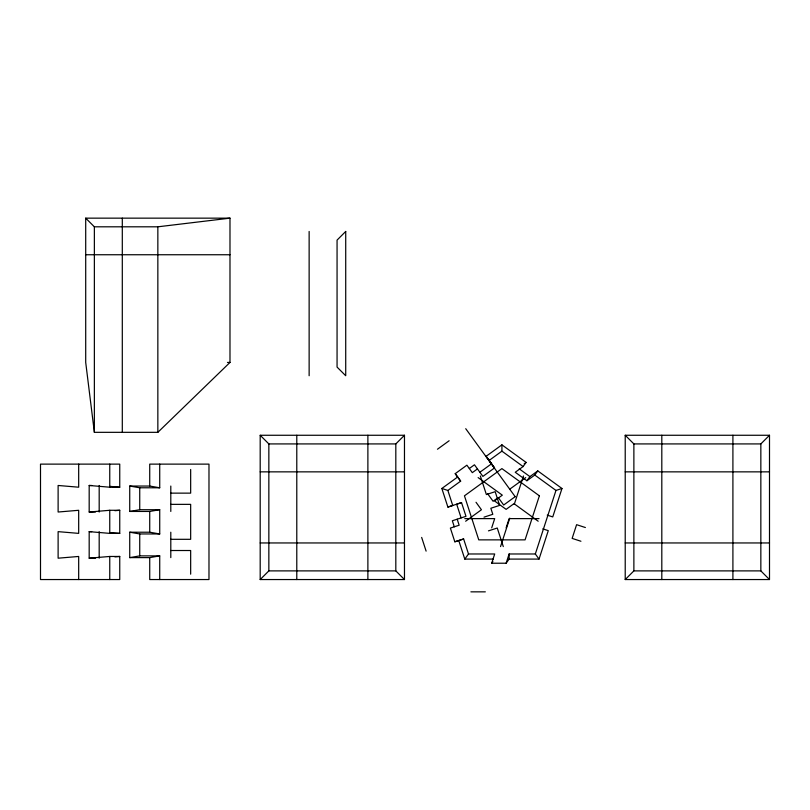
<?xml version="1.0" encoding="UTF-8"?>
<svg xmlns="http://www.w3.org/2000/svg" width="810" height="810" viewBox="0 0 810 810"><rect width="100%" height="100%" fill="white"/><g stroke="black" fill="none" stroke-linecap="round" stroke-linejoin="round"><path stroke-width="1.21" d="M491.7 527.857L494.697 518.613L464.788 518.613M509.125 559.092L539.035 559.092L535.329 553.979L509.125 553.979L509.125 559.092L506.128 563.223L491.7 563.223L494.697 553.979L468.504 553.979L464.788 559.092L458.764 540.533L454.825 541.789L450.37 528.079L459.159 525.224L457.194 519.19M506.128 527.857L509.125 518.613L539.035 518.613M500.539 546.588L509.784 518.137M514.239 504.417L523.483 475.966M506.128 563.223L509.125 553.979M535.329 553.979L555.974 490.435L561.978 488.481L537.789 470.893L529.922 476.614L526.915 480.745L515.251 472.26L523.108 466.55L526.115 462.419L501.916 444.842L486.101 456.324L494.535 467.937L482.892 476.401L474.447 464.788L469.314 468.524M539.035 559.092L548.279 530.651L542.791 528.859M561.978 488.481L552.744 516.922L547.246 515.14M526.915 480.745L534.782 475.035L537.789 470.893M491.7 563.223L492.895 561.573M260.192 579.545L268.849 570.888L268.849 443.921L260.192 435.264L260.192 579.545L404.474 579.545L404.474 435.264L260.192 435.264M268.849 443.921L395.817 443.921L404.474 435.264M625.219 579.545L633.876 570.888L760.843 570.888L769.5 579.545L769.5 435.264L625.219 435.264L625.219 579.545L769.5 579.545M625.219 435.264L633.876 443.921L760.843 443.921L769.5 435.264M157.849 432.327L229.989 362.434L229.989 218.153L85.708 218.153L85.708 362.434L94.365 432.327L157.849 432.327L157.849 226.81L229.989 218.153M437.461 449.236L449.135 440.751M447.859 490.435L452.75 505.491L447.889 507.07L441.845 488.481L447.859 490.435L460.647 481.14L455.22 473.658L466.884 465.183L472.311 472.655L477.454 468.929M441.845 488.481L457.64 477.009M501.916 444.842L501.916 451.15L489.108 460.465L494.535 467.937M479.884 472.27L491.559 463.786L486.101 456.324M524.151 463.846L526.115 462.419M465.639 521.225L481.434 509.753L476.017 502.271M509.895 489.078L525.71 477.586M515.352 496.54L503.678 505.015L498.241 497.542L493.108 501.279L487.671 493.796M447.889 507.07L461.528 502.605L465.993 516.334L452.334 520.769L454.299 526.804M461.528 502.605L456.668 504.184L461.133 517.904M484.005 517.155L492.804 514.299L490.84 508.255L499.628 505.399L495.173 491.68L486.385 494.556L480.35 475.966M458.764 540.533L463.624 538.954L468.504 553.979M454.825 541.789L463.624 538.954M488.46 530.864L497.259 528.019L503.293 546.588M159.722 464.12L159.722 487.782L149.728 486.051L129.732 486.051L129.732 511.444L139.735 509.713L159.722 509.713L159.722 533.952L139.735 533.952L129.732 532.221L129.732 557.614L149.728 557.614L159.722 555.883L159.722 579.545M129.732 511.444L149.728 511.444L159.722 509.713M129.732 557.614L139.735 555.883L159.722 555.883M91.682 485.474L89.181 485.474L89.181 512.021L109.755 510.29L119.748 510.29L119.748 533.375L109.755 533.375L89.181 531.644L89.181 558.191L95.428 558.191M114.909 510.695L119.748 510.29M89.181 558.191L109.755 556.46L119.748 556.46L119.748 579.545L40.5 579.545L40.5 464.12L119.748 464.12L119.748 487.205L109.755 487.205L89.181 485.474M114.909 556.865L119.748 556.46M85.708 218.153L94.365 226.81L157.849 226.81M85.708 254.745L229.989 254.745M227.458 362.434L229.989 362.434M260.192 471.855L404.474 471.855M625.219 471.855L769.5 471.855M129.732 486.051L139.735 487.782L159.722 487.782M170.667 493.138L190.664 493.138L190.664 469.476M170.667 504.357L190.664 504.357L190.664 539.308L170.667 539.308M89.181 512.021L95.428 512.021M89.181 531.644L91.682 531.644M129.732 532.221L149.728 532.221L159.722 533.952M260.192 542.953L404.474 542.953M625.219 542.953L769.5 542.953M170.667 550.516L190.664 550.516L190.664 574.179M464.788 559.092L493.452 559.092M268.849 570.888L395.817 570.888L404.474 579.545M470.904 591.847L485.332 591.847M110.069 486.385L119.748 487.205M110.069 532.555L119.748 533.375M585.387 527.533L576.598 524.678L572.144 538.397L580.932 541.252M501.916 451.15L523.108 466.55M534.782 475.035L555.974 490.435M519.22 468.838L529.922 476.614M478.123 477.586L502.321 495.163L494.454 500.884L506.128 509.358L513.996 503.648L538.184 521.225M465.73 428.692L515.17 496.672M455.22 473.658L460.647 481.14M421.656 537.415L426.111 551.134M760.843 443.921L760.843 570.888M732.908 435.264L732.908 579.545M661.81 435.264L661.81 579.545M633.876 443.921L633.876 570.888M395.817 443.921L395.817 570.888M367.882 435.264L367.882 579.545M309.136 231.457L309.136 375.739M296.784 435.264L296.784 579.545M170.799 486.051L170.799 511.444M170.799 532.221L170.799 557.614M149.728 486.051L149.728 464.12L208.98 464.12L208.98 579.545L149.728 579.545L149.728 557.614M149.728 511.444L149.728 532.221M139.735 487.782L139.735 509.713M139.735 533.952L139.735 555.883M122.3 218.153L122.3 432.327M109.755 464.12L109.755 487.205M109.755 510.29L109.755 533.375M109.755 556.46L109.755 579.545M99.184 485.474L99.184 512.021M99.184 531.644L99.184 558.191M94.365 226.81L94.365 432.327M78.681 464.12L78.681 487.205L58.117 485.474L58.117 512.021L78.681 510.29L78.681 533.375L58.117 531.644L58.117 558.191L78.681 556.46L78.681 579.545M539.379 495.821L525.072 539.865L478.761 539.865L464.454 495.821L501.916 468.605L539.379 495.821M345.718 231.457L337.061 240.114L337.061 367.082L345.718 375.739L345.718 231.457"/></g></svg>
